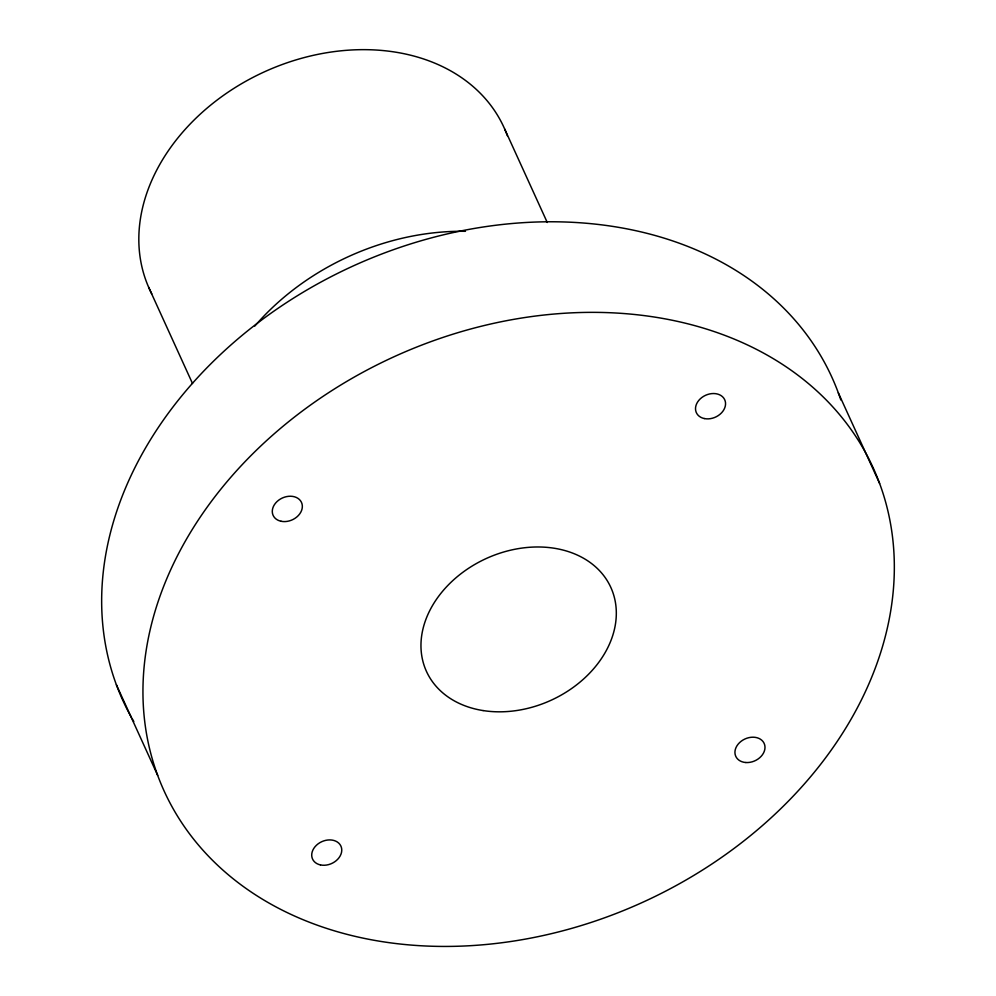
<?xml version="1.0" encoding="UTF-8"?>
<svg xmlns="http://www.w3.org/2000/svg" width="996" height="996" viewBox="0 0 996 996"><rect width="100%" height="100%" fill="white"/><g stroke="black" fill="none" stroke-linecap="round" stroke-linejoin="round"><path stroke-width="1.49" d="M838.321 392.847L879.605 483.434A389.61 299.771 -24.5 0 1 428.367 946.113A389.61 299.771 -24.5 0 1 247.942 458.646A389.61 299.771 -24.5 0 1 879.605 483.434M504.698 129.082L547.277 222.494M148.653 287.259L192.514 383.51M116.395 684.775L157.679 775.361M131.547 717.593A389.61 299.771 -24.5 0 1 356.07 264.662A389.61 299.771 -24.5 0 1 840.823 399.956M133.8 721.515A389.61 299.771 -24.5 0 1 132.294 718.9M254.802 326.078A222.083 170.864 -24.5 0 1 465.481 231.309M151.753 293.808A194.805 149.886 -24.5 0 1 266.716 70.791A194.805 149.886 -24.5 0 1 507.387 135.805M483.11 710.571A101.306 77.937 -24.5 0 0 615.204 601.223A101.306 77.937 -24.5 0 0 457.612 576.398A101.306 77.937 -24.5 0 0 483.11 710.571M704.259 418.544A15.587 11.989 -24.5 0 0 725.499 402.583A15.587 11.989 -24.5 0 0 701.844 397.504A15.587 11.989 -24.5 0 0 704.259 418.544M745.867 762.525A15.587 11.989 -24.5 0 0 764.542 744.423A15.587 11.989 -24.5 0 0 739.493 742.692A15.587 11.989 -24.5 0 0 745.867 762.525M320.475 864.926A15.587 11.989 -24.5 0 0 341.703 848.953A15.587 11.989 -24.5 0 0 318.06 843.873A15.587 11.989 -24.5 0 0 320.475 864.926M281.046 521.257A15.587 11.989 -24.5 0 0 302.286 505.283A15.587 11.989 -24.5 0 0 278.631 500.204A15.587 11.989 -24.5 0 0 281.046 521.257"/></g></svg>
